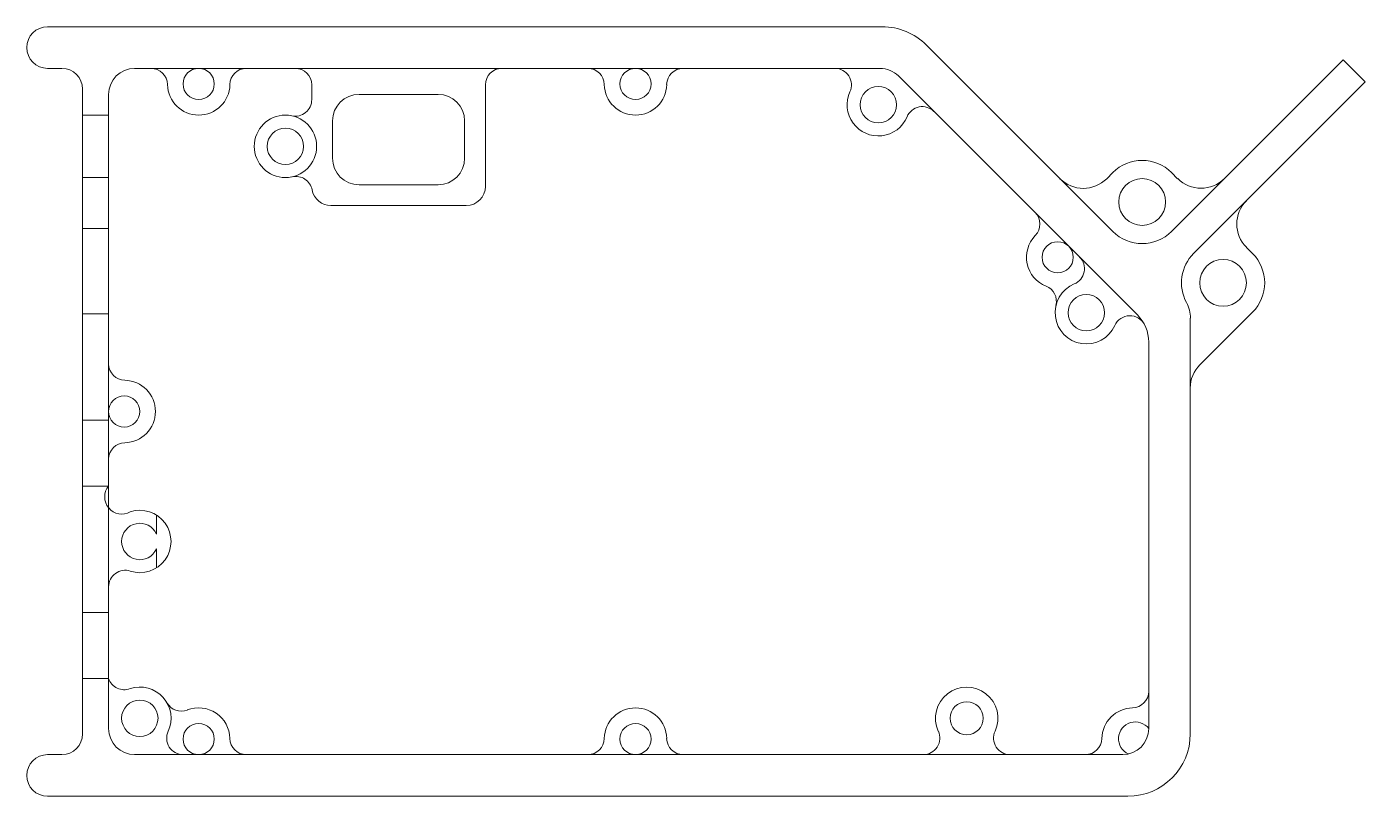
# Model space of a CAD drawing. Header units: millimetres. Extents: x -8 to 121, y -70 to 5.
import ezdxf

# ---------------------------------------------------------------- set-up
doc = ezdxf.new("R2010")
doc.units = ezdxf.units.MM

msp = doc.modelspace()

# ---------------------------------------------------------------- linework, layer by layer
at = {"color": 7, "linetype": 'Continuous', "lineweight": 15}
for p, q in [((74.38, 4.5), (-5.87, 4.5)), ((78.62, 2.74), (96.54, -15.18)), ((102.2, -15.18), (118.7, 1.32)), ((118.7, 1.32), (120.82, -0.8)), ((-5.87, 0.5), (-4.5, 0.5)), ((2.5, 0.5), (74.17, 0.5)), ((19.53, -2.51), (19.53, -1.09)), ((36.23, -1.09), (36.23, -10.85)), ((98.91, -23.21), (75.94, -0.23)), ((120.82, -0.8), (104.32, -17.3)), ((-2.5, -1.5), (-2.5, -63.5)), ((0, -63), (0, -2)), ((31.68, -2), (24.08, -2)), ((0, -4), (-2.5, -4)), ((21.53, -4.55), (21.53, -8.15)), ((34.23, -8.15), (34.23, -4.55)), ((-2.5, -10), (0, -10)), ((95.96, -10.11), (96.54, -9.52)), ((102.2, -9.52), (102.78, -10.11)), ((24.08, -10.7), (31.68, -10.7)), ((34.38, -12.7), (21.38, -12.7)), ((0, -14.9), (-2.5, -14.9)), ((109.39, -16.72), (109.98, -17.3)), ((-2.5, -23.1), (0, -23.1)), ((109.98, -22.96), (104.93, -28.01)), ((104, -23.52), (104, -63.5)), ((100, -25.83), (100, -63)), ((0, -33.33), (-2.5, -33.33)), ((0, -39.67), (-2.5, -39.67)), ((4.6, -44.29), (4.6, -42.46)), ((4.6, -47.54), (4.6, -45.71)), ((0, -51.83), (-2.5, -51.83)), ((0, -58.17), (-2.5, -58.17)), ((-4.5, -65.5), (-5.87, -65.5)), ((2.5, -65.5), (97.5, -65.5)), ((-5.87, -69.5), (98, -69.5))]:
    msp.add_line(p, q, dxfattribs=at)
for centre, radius in [((8.66, -1), 1.5), ((50.66, -1), 1.5), ((74, -3), 1.75), ((17, -7), 3), ((17, -7), 1.75), ((99.37, -12.35), 2.25), ((91.25, -17.67), 1.5), ((107.15, -20.13), 2.25), ((94, -23), 1.75), ((1.5, -32.5), 1.5), ((3, -62), 1.75), ((82.5, -62), 1.59), ((8.66, -64), 1.5), ((50.66, -64), 1.5)]:
    msp.add_circle(centre, radius, dxfattribs=at)
for centre, radius, start, end in [((-5.87, 2.5), 2, 90, 270), ((74.38, -1.5), 6, 45, 90), ((-4.5, -1.5), 2, 0, 90), ((2.5, -2), 2.5, 90, 180), ((4.07, -1.09), 1.59, 1.0929, 90), ((13.24, -1.09), 1.59, 90, 178.9071), ((17.94, -1.09), 1.59, 0, 90), ((37.82, -1.09), 1.59, 90, 180), ((46.07, -1.09), 1.59, 1.0929, 90), ((55.24, -1.09), 1.59, 90, 178.9071), ((69.83, -1.09), 1.59, 335.3614, 90), ((74.17, -2), 2.5, 45, 90), ((8.66, -1), 3, 181.0929, 358.9071), ((50.66, -1), 3, 181.0929, 358.9071), ((17.94, -2.51), 1.59, 258.1378, 0), ((24.08, -4.55), 2.55, 90, 180), ((31.68, -4.55), 2.55, 0, 90), ((74, -3), 3, 155.3614, 337.3023), ((78.23, -4.77), 1.59, 45, 157.3023), ((24.08, -8.15), 2.55, 180, 270), ((31.68, -8.15), 2.55, 270, 0), ((99.37, -12.35), 4, 45, 135), ((18, -11.48), 1.59, 10.5101, 102.5992), ((93.71, -7.86), 3.18, 225, 315), ((105.03, -7.86), 3.17, 225, 315), ((21.38, -10.85), 1.85, 190.5101, 270), ((34.38, -10.85), 1.85, 270, 0), ((111.64, -14.47), 3.17, 135, 225), ((87.95, -14.48), 1.59, 316.0929, 45), ((99.37, -12.35), 4, 225, 315), ((91.25, -17.67), 3, 136.0929, 248.0978), ((92.23, -18.77), 1.59, 292.6977, 45), ((107.15, -20.13), 4, 135, 208.1807), ((107.15, -20.13), 4, 315, 45), ((89.54, -21.92), 1.59, 346.4175, 68.0978), ((94, -23), 3, 112.6977, 335.8631), ((100.83, -23.52), 3.18, 0, 28.1807), ((98.19, -24.88), 1.59, 26.7041, 155.8631), ((96.29, -25.83), 3.71, 0, 45), ((1.59, -27.91), 1.59, 180, 268.9071), ((107.17, -30.25), 3.18, 135, 180), ((1.5, -32.5), 3, 271.0929, 88.9071), ((1.59, -37.09), 1.59, 91.0929, 180), ((1.26, -40.72), 1.64, 140.2088, 299.8753), ((3, -45), 3, 252.0672, 107.9328), ((3, -45), 1.75, 23.8955, 336.1045), ((1.59, -49.36), 1.59, 72.0672, 180), ((1.5, -57.67), 1.59, 198.731, 291.1533), ((3, -62), 3, 335.3614, 107.9328), ((82.5, -62), 3, 335.3614, 204.6386), ((98.41, -59.41), 1.59, 271.0929, 0), ((6.99, -59.73), 1.59, 209.6886, 291.3689), ((8.66, -64), 3, 1.0929, 111.3689), ((50.66, -64), 3, 1.0929, 178.9071), ((98.5, -64), 3, 91.0929, 178.9071), ((2.5, -63), 2.5, 180, 270), ((98.71, -63.96), 1.61, 36.7099, 246.3421), ((97.5, -63), 2.5, 270, 0), ((-4.5, -63.5), 2, 270, 0), ((7.17, -63.91), 1.59, 155.3614, 270), ((13.24, -63.91), 1.59, 181.0929, 270), ((46.07, -63.91), 1.59, 270, 358.9071), ((55.24, -63.91), 1.59, 181.0929, 270), ((78.33, -63.91), 1.59, 270, 24.6386), ((86.67, -63.91), 1.59, 155.3614, 270), ((93.91, -63.91), 1.59, 270, 358.9071), ((98, -63.5), 6, 270, 0), ((-5.87, -67.5), 2, 90, 270)]:
    msp.add_arc(centre, radius, start, end, dxfattribs=at)

doc.saveas('drawing.dxf')
